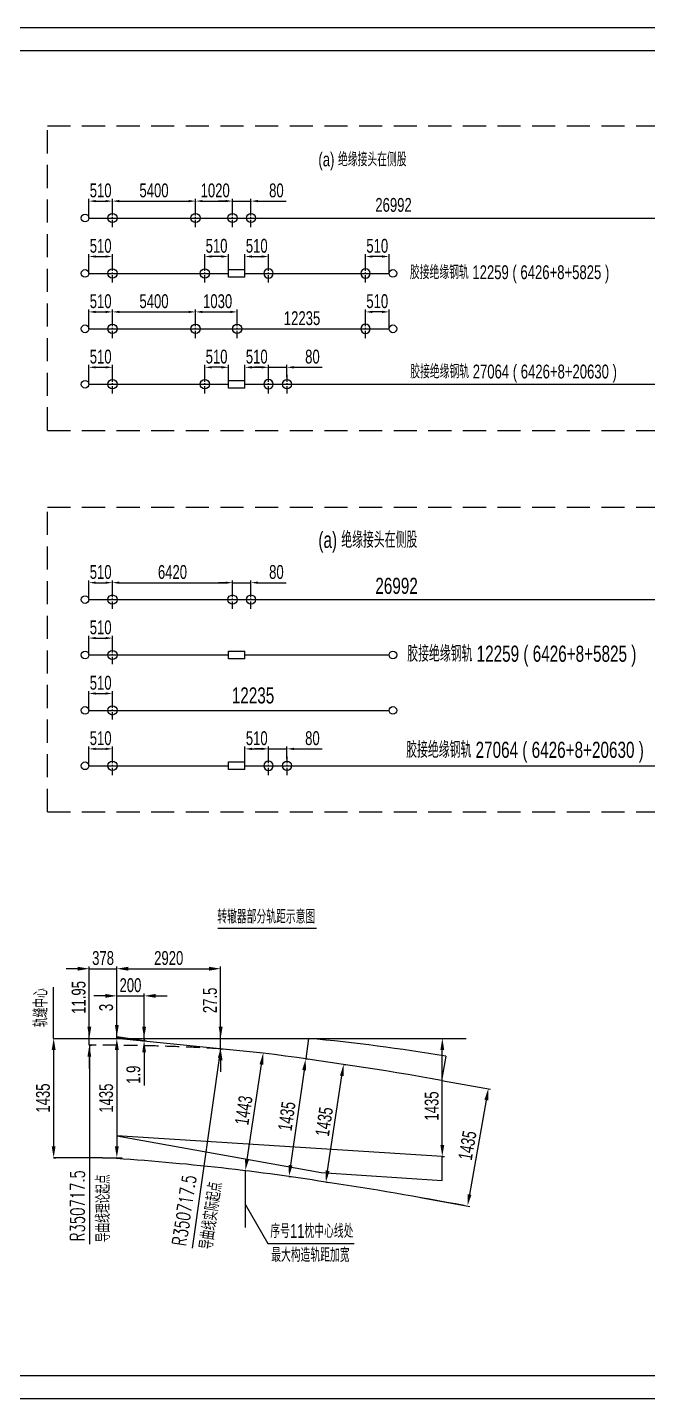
# Model space of a CAD drawing. Extents: x 445306 to 538906, y 61710 to 126616.
# Drawn here: x 506805 to 520235, y 96916 to 126616 of the extents above; entities that cross this region are included whole.
import ezdxf
from ezdxf.enums import TextEntityAlignment as Align

# ---------------------------------------------------------------- set-up
doc = ezdxf.new("R2010")
doc.units = 0
doc.header["$LTSCALE"] = 10
doc.linetypes.add('CENTER', pattern=[50.8, 31.75, -6.35, 6.35, -6.35])
doc.linetypes.add('DASHED', pattern=[0.75, 0.5, -0.25])
for name, color, linetype in [('1轮廓实线层', 1, 'Continuous'), ('2细线层', 4, 'Continuous'), ('4虚线层', 6, 'DASHED'), ('5剖面线层', 2, 'Continuous'), ('7标注层', 4, 'Continuous'), ('centerline for rail', 4, 'CENTER'), ('running edge', 1, 'Continuous')]:
    doc.layers.add(name, color=color, linetype=linetype)
doc.styles.add('HZ', font='SIMPLEX', dxfattribs={"width": 0.7, "bigfont": 'HZ'})
doc.styles.get("Standard").update_dxf_attribs({"font": 'fsdb_e.shx', "width": 0.707, "bigfont": 'hzdx.shx'})
doc.dimstyles.new('1-100', dxfattribs={"dimscale": 100, "dimtxt": 3, "dimasz": 2.5, "dimexe": 0.5, "dimexo": 0, "dimgap": 0.8, "dimtad": 1, "dimdec": 1, "dimdsep": 46, "dimtxsty": 'Standard', "dimcen": 2.5, "dimclrd": 130, "dimclre": 130, "dimclrt": 3, "dimadec": 0, "dimazin": 2, "dimtfac": 0.714286, "dimtdec": 1, "dimtmove": 0, "dimatfit": 3, "dimfxl": 1, "dimtzin": 0, "dimlwd": -1, "dimlwe": -1, "dimarcsym": 0})

# ---------------------------------------------------------------- blocks, each defined once
blk = doc.blocks.new('*D134')
at = {"layer": '2细线层', "color": 130, "ltscale": 10, "transparency": 16777216}
for p, q in [((359812, 105005), (359812, 105521)), ((359811, 104715), (359862, 104715)), ((359812, 104755), (359862, 104755)), ((359812, 104715), (359812, 104755)), ((359812, 104465), (359812, 104215))]:
    blk.add_line(p, q, dxfattribs=at)
for points in [[(359770, 105005), (359854, 105005), (359812, 104755)], [(359770, 104465), (359854, 104465), (359812, 104715)]]:
    blk.add_solid(points, dxfattribs=at)
at = {"layer": 'Defpoints', "color": 0, "ltscale": 10, "transparency": 16777216}
for p in [(359811, 104715), (359812, 104755), (359812, 104755)]:
    blk.add_point(p, dxfattribs=at)
at = {"layer": '2细线层', "color": 3, "ltscale": 10, "transparency": 16777216, "insert": (359582, 105388), "char_height": 300, "attachment_point": 5, "rotation": 90}
blk.add_mtext('3', dxfattribs=at)
blk = doc.blocks.new('*D135')
at = {"layer": '2细线层', "color": 130, "ltscale": 10, "transparency": 16777216}
for p, q in [((359216, 104969), (359216, 105992)), ((359216, 104719), (359266, 104719)), ((359216, 104569), (359216, 104719)), ((359216, 104569), (359266, 104569)), ((359216, 104319), (359216, 104069))]:
    blk.add_line(p, q, dxfattribs=at)
for points in [[(359175, 104969), (359258, 104969), (359216, 104719)], [(359175, 104319), (359258, 104319), (359216, 104569)]]:
    blk.add_solid(points, dxfattribs=at)
at = {"layer": 'Defpoints', "color": 0, "ltscale": 10, "transparency": 16777216}
for p in [(359216, 104719), (359216, 104719), (359216, 104569)]:
    blk.add_point(p, dxfattribs=at)
at = {"layer": '2细线层', "color": 3, "ltscale": 10, "transparency": 16777216, "insert": (358986, 105605), "char_height": 300, "attachment_point": 5, "rotation": 90}
blk.add_mtext('11.95', dxfattribs=at)
blk = doc.blocks.new('*D136')
at = {"layer": '2细线层', "color": 130, "ltscale": 10, "transparency": 16777216}
for p, q in [((358966, 106227), (358716, 106227)), ((359216, 104719), (359216, 106277)), ((359216, 106227), (359812, 106227)), ((359812, 104719), (359812, 106277)), ((360062, 106227), (360312, 106227))]:
    blk.add_line(p, q, dxfattribs=at)
for points in [[(358966, 106269), (358966, 106185), (359216, 106227)], [(360062, 106269), (360062, 106185), (359812, 106227)]]:
    blk.add_solid(points, dxfattribs=at)
at = {"layer": 'Defpoints', "color": 0, "ltscale": 10, "transparency": 16777216}
for p in [(359812, 106227), (359216, 104719), (359812, 104719)]:
    blk.add_point(p, dxfattribs=at)
at = {"layer": '2细线层', "color": 3, "ltscale": 10, "transparency": 16777216, "insert": (359514, 106457), "char_height": 300, "attachment_point": 5}
blk.add_mtext('378', dxfattribs=at)
blk = doc.blocks.new('*D137')
at = {"layer": '2细线层', "color": 130, "ltscale": 10, "transparency": 16777216}
for p, q in [((359562, 105639), (359312, 105639)), ((359812, 104718), (359812, 105689)), ((359812, 105639), (360402, 105639)), ((360402, 104663), (360402, 105689)), ((360652, 105639), (360902, 105639))]:
    blk.add_line(p, q, dxfattribs=at)
for points in [[(359562, 105681), (359562, 105598), (359812, 105639)], [(360652, 105681), (360652, 105598), (360402, 105639)]]:
    blk.add_solid(points, dxfattribs=at)
at = {"layer": 'Defpoints', "color": 0, "ltscale": 10, "transparency": 16777216}
for p in [(360402, 105639), (359812, 104718), (360402, 104663)]:
    blk.add_point(p, dxfattribs=at)
at = {"layer": '2细线层', "color": 3, "ltscale": 10, "transparency": 16777216, "insert": (360107, 105869), "char_height": 300, "attachment_point": 5}
blk.add_mtext('200', dxfattribs=at)
blk = doc.blocks.new('*D138')
at = {"layer": '2细线层', "color": 130, "ltscale": 10, "transparency": 16777216}
for p, q in [((359812, 104719), (359812, 106277)), ((360062, 106227), (361810, 106227)), ((362060, 104492), (362060, 106277))]:
    blk.add_line(p, q, dxfattribs=at)
for points in [[(360062, 106269), (360062, 106185), (359812, 106227)], [(361810, 106269), (361810, 106185), (362060, 106227)]]:
    blk.add_solid(points, dxfattribs=at)
at = {"layer": 'Defpoints', "color": 0, "ltscale": 10, "transparency": 16777216}
for p in [(362060, 106227), (359812, 104719), (362060, 104492)]:
    blk.add_point(p, dxfattribs=at)
at = {"layer": '2细线层', "color": 3, "ltscale": 10, "transparency": 16777216, "insert": (360936, 106457), "char_height": 300, "attachment_point": 5}
blk.add_mtext('2920', dxfattribs=at)
blk = doc.blocks.new('*D139')
at = {"layer": '2细线层', "color": 130, "ltscale": 10, "transparency": 16777216}
for p, q in [((366861, 104719), (366911, 104719)), ((366861, 102409), (366861, 104469)), ((366861, 102159), (366911, 102159))]:
    blk.add_line(p, q, dxfattribs=at)
for points in [[(366819, 104469), (366902, 104469), (366861, 104719)], [(366819, 102409), (366902, 102409), (366861, 102159)]]:
    blk.add_solid(points, dxfattribs=at)
at = {"layer": 'Defpoints', "color": 0, "ltscale": 10, "transparency": 16777216}
for p in [(366861, 104719), (366861, 104719), (366861, 102159)]:
    blk.add_point(p, dxfattribs=at)
at = {"layer": '2细线层', "color": 3, "ltscale": 10, "transparency": 16777216, "insert": (366631, 103253), "char_height": 300, "attachment_point": 5, "rotation": 90}
blk.add_mtext('1435', dxfattribs=at)
blk = doc.blocks.new('*D140')
at = {"color": 130, "transparency": 16777216}
for p, q in [((358444, 104719), (358494, 104719)), ((358444, 104469), (358444, 102382)), ((358444, 102132), (358494, 102132))]:
    blk.add_line(p, q, dxfattribs=at)
for points in [[(358402, 104469), (358486, 104469), (358444, 104719)], [(358402, 102382), (358486, 102382), (358444, 102132)]]:
    blk.add_solid(points, dxfattribs=at)
at = {"layer": 'Defpoints', "color": 0, "transparency": 16777216}
for p in [(358444, 104719), (358444, 102132), (358444, 102132)]:
    blk.add_point(p, dxfattribs=at)
at = {"color": 3, "transparency": 16777216, "insert": (358214, 103425), "char_height": 300, "attachment_point": 5, "rotation": 90}
blk.add_mtext('1435', dxfattribs=at)
blk = doc.blocks.new('*D141')
at = {"color": 130, "transparency": 16777216}
for p, q in [((359812, 104715), (359862, 104715)), ((359812, 104465), (359812, 102382)), ((359812, 102132), (359862, 102132))]:
    blk.add_line(p, q, dxfattribs=at)
for points in [[(359770, 104465), (359854, 104465), (359812, 104715)], [(359770, 102382), (359854, 102382), (359812, 102132)]]:
    blk.add_solid(points, dxfattribs=at)
at = {"layer": 'Defpoints', "color": 0, "transparency": 16777216}
for p in [(359812, 104715), (359812, 102132), (359812, 102132)]:
    blk.add_point(p, dxfattribs=at)
at = {"color": 3, "transparency": 16777216, "insert": (359582, 103423), "char_height": 300, "attachment_point": 5, "rotation": 90}
blk.add_mtext('1435', dxfattribs=at)
blk = doc.blocks.new('*D142')
at = {"color": 130, "transparency": 16777216}
for p, q in [((362060, 104969), (362060, 105863)), ((362060, 104719), (362110, 104719)), ((362060, 104492), (362060, 104719)), ((362060, 104492), (362110, 104492)), ((362060, 104242), (362060, 103992))]:
    blk.add_line(p, q, dxfattribs=at)
for points in [[(362018, 104969), (362102, 104969), (362060, 104719)], [(362018, 104242), (362102, 104242), (362060, 104492)]]:
    blk.add_solid(points, dxfattribs=at)
at = {"layer": 'Defpoints', "color": 0, "transparency": 16777216}
for p in [(362060, 104719), (362060, 104719), (362060, 104492)]:
    blk.add_point(p, dxfattribs=at)
at = {"color": 3, "transparency": 16777216, "insert": (361830, 105541), "char_height": 300, "attachment_point": 5, "rotation": 90}
blk.add_mtext('27.5', dxfattribs=at)
blk = doc.blocks.new('*D34')
at = {"color": 130, "transparency": 16777216}
for p, q in [((360402, 104969), (360402, 105219)), ((360402, 104719), (360452, 104719)), ((360402, 104719), (360402, 104663)), ((360402, 104663), (360452, 104663)), ((360402, 104413), (360402, 103700))]:
    blk.add_line(p, q, dxfattribs=at)
for points in [[(360361, 104969), (360444, 104969), (360402, 104719)], [(360361, 104413), (360444, 104413), (360402, 104663)]]:
    blk.add_solid(points, dxfattribs=at)
at = {"layer": 'Defpoints', "color": 0, "transparency": 16777216}
for p in [(360402, 104719), (360402, 104663), (360402, 104663)]:
    blk.add_point(p, dxfattribs=at)
at = {"color": 3, "transparency": 16777216, "insert": (360172, 103931), "char_height": 300, "attachment_point": 5, "rotation": 90}
blk.add_mtext('1.9', dxfattribs=at)
blk = doc.blocks.new('*D143')
at = {"color": 130, "transparency": 16777216}
for p, q in [((364723, 104155), (364773, 104148)), ((364377, 101851), (364686, 103908)), ((364339, 101604), (364389, 101597))]:
    blk.add_line(p, q, dxfattribs=at)
for points in [[(364645, 103914), (364727, 103902), (364723, 104155)], [(364335, 101858), (364418, 101845), (364339, 101604)]]:
    blk.add_solid(points, dxfattribs=at)
at = {"layer": 'Defpoints', "color": 0, "transparency": 16777216}
for p in [(364723, 104155), (364723, 104155), (364339, 101604)]:
    blk.add_point(p, dxfattribs=at)
at = {"color": 3, "transparency": 16777216, "insert": (364304, 102914), "char_height": 300, "attachment_point": 5, "rotation": 81.4406}
blk.add_mtext('1435', dxfattribs=at)
blk = doc.blocks.new('*D144')
at = {"color": 130, "transparency": 16777216}
for p, q in [((362981, 104399), (362932, 104406)), ((362631, 102097), (362943, 104152)), ((362594, 101850), (362544, 101858))]:
    blk.add_line(p, q, dxfattribs=at)
for points in [[(362902, 104158), (362985, 104146), (362981, 104399)], [(362590, 102104), (362672, 102091), (362594, 101850)]]:
    blk.add_solid(points, dxfattribs=at)
at = {"layer": 'Defpoints', "color": 0, "transparency": 16777216}
for p in [(362981, 104399), (362981, 104399), (362594, 101850)]:
    blk.add_point(p, dxfattribs=at)
at = {"color": 3, "transparency": 16777216, "insert": (362560, 103159), "char_height": 300, "attachment_point": 5, "rotation": 81.3595}
blk.add_mtext('1443', dxfattribs=at)
blk = doc.blocks.new('*D145')
at = {"color": 130, "transparency": 16777216}
for p, q in [((363902, 104275), (363952, 104268)), ((363867, 104027), (363574, 101972)), ((363539, 101725), (363589, 101718))]:
    blk.add_line(p, q, dxfattribs=at)
for points in [[(363826, 104033), (363908, 104021), (363902, 104275)], [(363533, 101978), (363616, 101966), (363539, 101725)]]:
    blk.add_solid(points, dxfattribs=at)
at = {"layer": 'Defpoints', "color": 0, "transparency": 16777216}
for p in [(363902, 104275), (363539, 101725), (363539, 101725)]:
    blk.add_point(p, dxfattribs=at)
at = {"color": 3, "transparency": 16777216, "insert": (363493, 103032), "char_height": 300, "attachment_point": 5, "rotation": 81.8934}
blk.add_mtext('1435', dxfattribs=at)
blk = doc.blocks.new('*D146')
at = {"layer": '7标注层', "color": 130, "transparency": 16777216}
for p, q in [((366841, 103809), (367905, 103620)), ((367813, 103383), (367450, 101335)), ((366391, 101268), (367456, 101080))]:
    blk.add_line(p, q, dxfattribs=at)
for points in [[(367772, 103390), (367854, 103376), (367856, 103629)], [(367409, 101342), (367491, 101328), (367407, 101089)]]:
    blk.add_solid(points, dxfattribs=at)
at = {"layer": 'Defpoints', "color": 0, "transparency": 16777216}
for p in [(366841, 103809), (366391, 101268), (367407, 101089)]:
    blk.add_point(p, dxfattribs=at)
at = {"layer": '7标注层', "color": 3, "transparency": 16777216, "insert": (367405, 102399), "char_height": 300, "attachment_point": 5, "rotation": 79.9678}
blk.add_mtext('1435', dxfattribs=at)
blk = doc.blocks.new('跳线孔')
at = {"layer": 'centerline for rail', "linetype": 'CENTER', "ltscale": 0.5}
blk.add_line((0, -200), (0, 200), dxfattribs=at)
at = {"layer": 'running edge'}
blk.add_circle((0, 0), 100, dxfattribs=at)
blk = doc.blocks.new('*D43')
at = {"color": 130, "transparency": 16777216}
for p, q in [((359717, 122688), (359717, 122904)), ((359867, 122854), (361367, 122854)), ((361517, 122688), (361517, 122904))]:
    blk.add_line(p, q, dxfattribs=at)
for points in [[(359867, 122879), (359867, 122829), (359717, 122854)], [(361367, 122879), (361367, 122829), (361517, 122854)]]:
    blk.add_solid(points, dxfattribs=at)
at = {"layer": 'Defpoints', "color": 0, "transparency": 16777216}
for p in [(359717, 122688), (361517, 122854), (361517, 122688)]:
    blk.add_point(p, dxfattribs=at)
at = {"color": 3, "transparency": 16777216, "insert": (360617, 123084), "char_height": 300, "attachment_point": 5}
blk.add_mtext('5400', dxfattribs=at)
blk = doc.blocks.new('*D44')
at = {"color": 130, "transparency": 16777216}
for p, q in [((361517, 122688), (361517, 122904)), ((361667, 122854), (362167, 122854)), ((362317, 122688), (362317, 122904))]:
    blk.add_line(p, q, dxfattribs=at)
for points in [[(361667, 122879), (361667, 122829), (361517, 122854)], [(362167, 122879), (362167, 122829), (362317, 122854)]]:
    blk.add_solid(points, dxfattribs=at)
at = {"layer": 'Defpoints', "color": 0, "transparency": 16777216}
for p in [(361517, 122688), (362317, 122854), (362317, 122688)]:
    blk.add_point(p, dxfattribs=at)
at = {"color": 3, "transparency": 16777216, "insert": (361942, 123084), "char_height": 300, "attachment_point": 5}
blk.add_mtext('1020', dxfattribs=at)
blk = doc.blocks.new('*D45')
at = {"color": 130, "transparency": 16777216}
for p, q in [((362167, 122854), (362017, 122854)), ((362317, 122688), (362317, 122904)), ((362317, 122854), (362717, 122854)), ((362717, 122688), (362717, 122904)), ((362867, 122854), (363476, 122854))]:
    blk.add_line(p, q, dxfattribs=at)
for points in [[(362167, 122879), (362167, 122829), (362317, 122854)], [(362867, 122879), (362867, 122829), (362717, 122854)]]:
    blk.add_solid(points, dxfattribs=at)
at = {"layer": 'Defpoints', "color": 0, "transparency": 16777216}
for p in [(362317, 122688), (362717, 122854), (362717, 122688)]:
    blk.add_point(p, dxfattribs=at)
at = {"color": 3, "transparency": 16777216, "insert": (363268, 123084), "char_height": 300, "attachment_point": 5}
blk.add_mtext('80', dxfattribs=at)
blk = doc.blocks.new('*D46')
at = {"color": 130, "transparency": 16777216}
for p, q in [((359207, 121288), (359207, 121704)), ((359357, 121654), (359567, 121654)), ((359717, 121486), (359717, 121704))]:
    blk.add_line(p, q, dxfattribs=at)
for points in [[(359357, 121679), (359357, 121629), (359207, 121654)], [(359567, 121679), (359567, 121629), (359717, 121654)]]:
    blk.add_solid(points, dxfattribs=at)
at = {"layer": 'Defpoints', "color": 0, "transparency": 16777216}
for p in [(359717, 121654), (359717, 121486), (359207, 121288)]:
    blk.add_point(p, dxfattribs=at)
at = {"color": 3, "transparency": 16777216, "insert": (359462, 121884), "char_height": 300, "attachment_point": 5}
blk.add_mtext('510', dxfattribs=at)
blk = doc.blocks.new('*D158')
at = {"color": 130, "transparency": 16777216}
for p, q in [((361717, 121438), (361717, 121704)), ((362077, 121654), (361867, 121654)), ((362227, 121288), (362227, 121704))]:
    blk.add_line(p, q, dxfattribs=at)
for points in [[(361867, 121679), (361867, 121629), (361717, 121654)], [(362077, 121679), (362077, 121629), (362227, 121654)]]:
    blk.add_solid(points, dxfattribs=at)
at = {"layer": 'Defpoints', "color": 0, "transparency": 16777216}
for p in [(361717, 121654), (361717, 121438), (362227, 121288)]:
    blk.add_point(p, dxfattribs=at)
at = {"color": 3, "transparency": 16777216, "insert": (361972, 121884), "char_height": 300, "attachment_point": 5}
blk.add_mtext('510', dxfattribs=at)
blk = doc.blocks.new('*D159')
at = {"color": 130, "transparency": 16777216}
for p, q in [((362587, 121288), (362587, 121704)), ((362737, 121654), (362947, 121654)), ((363097, 121438), (363097, 121704))]:
    blk.add_line(p, q, dxfattribs=at)
for points in [[(362737, 121679), (362737, 121629), (362587, 121654)], [(362947, 121679), (362947, 121629), (363097, 121654)]]:
    blk.add_solid(points, dxfattribs=at)
at = {"layer": 'Defpoints', "color": 0, "transparency": 16777216}
for p in [(363097, 121654), (362587, 121288), (363097, 121438)]:
    blk.add_point(p, dxfattribs=at)
at = {"color": 3, "transparency": 16777216, "insert": (362842, 121884), "char_height": 300, "attachment_point": 5}
blk.add_mtext('510', dxfattribs=at)
blk = doc.blocks.new('*D47')
at = {"color": 130, "transparency": 16777216}
for p, q in [((365197, 121438), (365197, 121704)), ((365557, 121654), (365347, 121654)), ((365707, 121288), (365707, 121704))]:
    blk.add_line(p, q, dxfattribs=at)
for points in [[(365347, 121679), (365347, 121629), (365197, 121654)], [(365557, 121679), (365557, 121629), (365707, 121654)]]:
    blk.add_solid(points, dxfattribs=at)
at = {"layer": 'Defpoints', "color": 0, "transparency": 16777216}
for p in [(365197, 121654), (365197, 121438), (365707, 121288)]:
    blk.add_point(p, dxfattribs=at)
at = {"color": 3, "transparency": 16777216, "insert": (365452, 121884), "char_height": 300, "attachment_point": 5}
blk.add_mtext('510', dxfattribs=at)
blk = doc.blocks.new('*D48')
at = {"color": 130, "transparency": 16777216}
for p, q in [((359717, 120238), (359717, 120504)), ((359867, 120454), (361367, 120454)), ((361517, 120238), (361517, 120504))]:
    blk.add_line(p, q, dxfattribs=at)
for points in [[(359867, 120479), (359867, 120429), (359717, 120454)], [(361367, 120479), (361367, 120429), (361517, 120454)]]:
    blk.add_solid(points, dxfattribs=at)
at = {"layer": 'Defpoints', "color": 0, "transparency": 16777216}
for p in [(361517, 120454), (359717, 120238), (361517, 120238)]:
    blk.add_point(p, dxfattribs=at)
at = {"color": 3, "transparency": 16777216, "insert": (360617, 120684), "char_height": 300, "attachment_point": 5}
blk.add_mtext('5400', dxfattribs=at)
blk = doc.blocks.new('*D49')
at = {"color": 130, "transparency": 16777216}
for p, q in [((361517, 120238), (361517, 120504)), ((361667, 120454), (362267, 120454)), ((362417, 120238), (362417, 120504))]:
    blk.add_line(p, q, dxfattribs=at)
for points in [[(361667, 120479), (361667, 120429), (361517, 120454)], [(362267, 120479), (362267, 120429), (362417, 120454)]]:
    blk.add_solid(points, dxfattribs=at)
at = {"layer": 'Defpoints', "color": 0, "transparency": 16777216}
for p in [(362417, 120454), (361517, 120238), (362417, 120238)]:
    blk.add_point(p, dxfattribs=at)
at = {"color": 3, "transparency": 16777216, "insert": (361995, 120684), "char_height": 300, "attachment_point": 5}
blk.add_mtext('1030', dxfattribs=at)
blk = doc.blocks.new('*D50')
at = {"color": 130, "transparency": 16777216}
for p, q in [((365197, 120238), (365197, 120504)), ((365557, 120454), (365347, 120454)), ((365707, 120088), (365707, 120504))]:
    blk.add_line(p, q, dxfattribs=at)
for points in [[(365347, 120479), (365347, 120429), (365197, 120454)], [(365557, 120479), (365557, 120429), (365707, 120454)]]:
    blk.add_solid(points, dxfattribs=at)
at = {"layer": 'Defpoints', "color": 0, "transparency": 16777216}
for p in [(365197, 120454), (365197, 120238), (365707, 120088)]:
    blk.add_point(p, dxfattribs=at)
at = {"color": 3, "transparency": 16777216, "insert": (365452, 120684), "char_height": 300, "attachment_point": 5}
blk.add_mtext('510', dxfattribs=at)
blk = doc.blocks.new('*D51')
at = {"color": 130, "transparency": 16777216}
for p, q in [((359207, 118888), (359207, 119304)), ((359357, 119254), (359567, 119254)), ((359717, 119038), (359717, 119304))]:
    blk.add_line(p, q, dxfattribs=at)
for points in [[(359357, 119279), (359357, 119229), (359207, 119254)], [(359567, 119279), (359567, 119229), (359717, 119254)]]:
    blk.add_solid(points, dxfattribs=at)
at = {"layer": 'Defpoints', "color": 0, "transparency": 16777216}
for p in [(359717, 119254), (359207, 118888), (359717, 119038)]:
    blk.add_point(p, dxfattribs=at)
at = {"color": 3, "transparency": 16777216, "insert": (359462, 119484), "char_height": 300, "attachment_point": 5}
blk.add_mtext('510', dxfattribs=at)
blk = doc.blocks.new('*D160')
at = {"color": 130, "transparency": 16777216}
for p, q in [((361717, 119038), (361717, 119304)), ((362077, 119254), (361867, 119254)), ((362227, 118888), (362227, 119304))]:
    blk.add_line(p, q, dxfattribs=at)
for points in [[(361867, 119279), (361867, 119229), (361717, 119254)], [(362077, 119279), (362077, 119229), (362227, 119254)]]:
    blk.add_solid(points, dxfattribs=at)
at = {"layer": 'Defpoints', "color": 0, "transparency": 16777216}
for p in [(361717, 119254), (361717, 119038), (362227, 118888)]:
    blk.add_point(p, dxfattribs=at)
at = {"color": 3, "transparency": 16777216, "insert": (361972, 119484), "char_height": 300, "attachment_point": 5}
blk.add_mtext('510', dxfattribs=at)
blk = doc.blocks.new('*D161')
at = {"color": 130, "transparency": 16777216}
for p, q in [((362587, 118888), (362587, 119304)), ((362737, 119254), (362947, 119254)), ((363097, 119038), (363097, 119304))]:
    blk.add_line(p, q, dxfattribs=at)
for points in [[(362737, 119279), (362737, 119229), (362587, 119254)], [(362947, 119279), (362947, 119229), (363097, 119254)]]:
    blk.add_solid(points, dxfattribs=at)
at = {"layer": 'Defpoints', "color": 0, "transparency": 16777216}
for p in [(363097, 119254), (362587, 118888), (363097, 119038)]:
    blk.add_point(p, dxfattribs=at)
at = {"color": 3, "transparency": 16777216, "insert": (362842, 119484), "char_height": 300, "attachment_point": 5}
blk.add_mtext('510', dxfattribs=at)
blk = doc.blocks.new('*D52')
at = {"color": 130, "transparency": 16777216}
for p, q in [((362947, 119254), (362797, 119254)), ((363097, 119038), (363097, 119304)), ((363097, 119254), (363497, 119254)), ((363497, 119038), (363497, 119304)), ((363647, 119254), (364256, 119254))]:
    blk.add_line(p, q, dxfattribs=at)
for points in [[(362947, 119279), (362947, 119229), (363097, 119254)], [(363647, 119279), (363647, 119229), (363497, 119254)]]:
    blk.add_solid(points, dxfattribs=at)
at = {"layer": 'Defpoints', "color": 0, "transparency": 16777216}
for p in [(363497, 119254), (363097, 119038), (363497, 119038)]:
    blk.add_point(p, dxfattribs=at)
at = {"color": 3, "transparency": 16777216, "insert": (364048, 119484), "char_height": 300, "attachment_point": 5}
blk.add_mtext('80', dxfattribs=at)
blk = doc.blocks.new('*D62')
at = {"color": 130, "transparency": 16777216}
for p, q in [((359207, 122488), (359207, 122904)), ((359357, 122854), (359567, 122854)), ((359717, 122688), (359717, 122904))]:
    blk.add_line(p, q, dxfattribs=at)
for points in [[(359357, 122879), (359357, 122829), (359207, 122854)], [(359567, 122879), (359567, 122829), (359717, 122854)]]:
    blk.add_solid(points, dxfattribs=at)
at = {"layer": 'Defpoints', "color": 0, "transparency": 16777216}
for p in [(359717, 122854), (359717, 122688), (359207, 122488)]:
    blk.add_point(p, dxfattribs=at)
at = {"color": 3, "transparency": 16777216, "insert": (359462, 123084), "char_height": 300, "attachment_point": 5}
blk.add_mtext('510', dxfattribs=at)
blk = doc.blocks.new('*D63')
at = {"color": 130, "transparency": 16777216}
for p, q in [((359207, 120088), (359207, 120504)), ((359357, 120454), (359567, 120454)), ((359717, 120238), (359717, 120504))]:
    blk.add_line(p, q, dxfattribs=at)
for points in [[(359357, 120479), (359357, 120429), (359207, 120454)], [(359567, 120479), (359567, 120429), (359717, 120454)]]:
    blk.add_solid(points, dxfattribs=at)
at = {"layer": 'Defpoints', "color": 0, "transparency": 16777216}
for p in [(359717, 120454), (359207, 120088), (359717, 120238)]:
    blk.add_point(p, dxfattribs=at)
at = {"color": 3, "transparency": 16777216, "insert": (359462, 120684), "char_height": 300, "attachment_point": 5}
blk.add_mtext('510', dxfattribs=at)
blk = doc.blocks.new('*D108')
at = {"color": 130, "transparency": 16777216}
for p, q in [((359717, 114373), (359717, 114639)), ((359867, 114589), (362167, 114589)), ((362317, 114373), (362317, 114639))]:
    blk.add_line(p, q, dxfattribs=at)
for points in [[(359867, 114614), (359867, 114564), (359717, 114589)], [(362167, 114614), (362167, 114564), (362317, 114589)]]:
    blk.add_solid(points, dxfattribs=at)
at = {"layer": 'Defpoints', "color": 0, "transparency": 16777216}
for p in [(359717, 114373), (362317, 114589), (362317, 114373)]:
    blk.add_point(p, dxfattribs=at)
at = {"color": 3, "transparency": 16777216, "insert": (361017, 114819), "char_height": 300, "attachment_point": 5}
blk.add_mtext('6420', dxfattribs=at)
blk = doc.blocks.new('*D109')
at = {"color": 130, "transparency": 16777216}
for p, q in [((362167, 114589), (362017, 114589)), ((362317, 114373), (362317, 114639)), ((362317, 114589), (362717, 114589)), ((362717, 114373), (362717, 114639)), ((362867, 114589), (363476, 114589))]:
    blk.add_line(p, q, dxfattribs=at)
for points in [[(362167, 114614), (362167, 114564), (362317, 114589)], [(362867, 114614), (362867, 114564), (362717, 114589)]]:
    blk.add_solid(points, dxfattribs=at)
at = {"layer": 'Defpoints', "color": 0, "transparency": 16777216}
for p in [(362317, 114373), (362717, 114589), (362717, 114373)]:
    blk.add_point(p, dxfattribs=at)
at = {"color": 3, "transparency": 16777216, "insert": (363268, 114819), "char_height": 300, "attachment_point": 5}
blk.add_mtext('80', dxfattribs=at)
blk = doc.blocks.new('*D110')
at = {"color": 130, "transparency": 16777216}
for p, q in [((359207, 113023), (359207, 113439)), ((359357, 113389), (359567, 113389)), ((359717, 113173), (359717, 113439))]:
    blk.add_line(p, q, dxfattribs=at)
for points in [[(359357, 113414), (359357, 113364), (359207, 113389)], [(359567, 113414), (359567, 113364), (359717, 113389)]]:
    blk.add_solid(points, dxfattribs=at)
at = {"layer": 'Defpoints', "color": 0, "transparency": 16777216}
for p in [(359717, 113389), (359717, 113173), (359207, 113023)]:
    blk.add_point(p, dxfattribs=at)
at = {"color": 3, "transparency": 16777216, "insert": (359462, 113619), "char_height": 300, "attachment_point": 5}
blk.add_mtext('510', dxfattribs=at)
blk = doc.blocks.new('*D111')
at = {"color": 130, "transparency": 16777216}
for p, q in [((359207, 110623), (359207, 111039)), ((359357, 110989), (359567, 110989)), ((359717, 110773), (359717, 111039))]:
    blk.add_line(p, q, dxfattribs=at)
for points in [[(359357, 111014), (359357, 110964), (359207, 110989)], [(359567, 111014), (359567, 110964), (359717, 110989)]]:
    blk.add_solid(points, dxfattribs=at)
at = {"layer": 'Defpoints', "color": 0, "transparency": 16777216}
for p in [(359717, 110989), (359207, 110623), (359717, 110773)]:
    blk.add_point(p, dxfattribs=at)
at = {"color": 3, "transparency": 16777216, "insert": (359462, 111219), "char_height": 300, "attachment_point": 5}
blk.add_mtext('510', dxfattribs=at)
blk = doc.blocks.new('*D178')
at = {"color": 130, "transparency": 16777216}
for p, q in [((362587, 110623), (362587, 111039)), ((362737, 110989), (362947, 110989)), ((363097, 110773), (363097, 111039))]:
    blk.add_line(p, q, dxfattribs=at)
for points in [[(362737, 111014), (362737, 110964), (362587, 110989)], [(362947, 111014), (362947, 110964), (363097, 110989)]]:
    blk.add_solid(points, dxfattribs=at)
at = {"layer": 'Defpoints', "color": 0, "transparency": 16777216}
for p in [(363097, 110989), (362587, 110623), (363097, 110773)]:
    blk.add_point(p, dxfattribs=at)
at = {"color": 3, "transparency": 16777216, "insert": (362842, 111219), "char_height": 300, "attachment_point": 5}
blk.add_mtext('510', dxfattribs=at)
blk = doc.blocks.new('*D112')
at = {"color": 130, "transparency": 16777216}
for p, q in [((362947, 110989), (362797, 110989)), ((363097, 110773), (363097, 111039)), ((363097, 110989), (363497, 110989)), ((363497, 110773), (363497, 111039)), ((363647, 110989), (364256, 110989))]:
    blk.add_line(p, q, dxfattribs=at)
for points in [[(362947, 111014), (362947, 110964), (363097, 110989)], [(363647, 111014), (363647, 110964), (363497, 110989)]]:
    blk.add_solid(points, dxfattribs=at)
at = {"layer": 'Defpoints', "color": 0, "transparency": 16777216}
for p in [(363497, 110989), (363097, 110773), (363497, 110773)]:
    blk.add_point(p, dxfattribs=at)
at = {"color": 3, "transparency": 16777216, "insert": (364048, 111219), "char_height": 300, "attachment_point": 5}
blk.add_mtext('80', dxfattribs=at)
blk = doc.blocks.new('*D113')
at = {"color": 130, "transparency": 16777216}
for p, q in [((359207, 114223), (359207, 114639)), ((359357, 114589), (359567, 114589)), ((359717, 114373), (359717, 114639))]:
    blk.add_line(p, q, dxfattribs=at)
for points in [[(359357, 114614), (359357, 114564), (359207, 114589)], [(359567, 114614), (359567, 114564), (359717, 114589)]]:
    blk.add_solid(points, dxfattribs=at)
at = {"layer": 'Defpoints', "color": 0, "transparency": 16777216}
for p in [(359717, 114589), (359717, 114373), (359207, 114223)]:
    blk.add_point(p, dxfattribs=at)
at = {"color": 3, "transparency": 16777216, "insert": (359462, 114819), "char_height": 300, "attachment_point": 5}
blk.add_mtext('510', dxfattribs=at)
blk = doc.blocks.new('*D114')
at = {"color": 130, "transparency": 16777216}
for p, q in [((359207, 111823), (359207, 112239)), ((359357, 112189), (359567, 112189)), ((359717, 111973), (359717, 112239))]:
    blk.add_line(p, q, dxfattribs=at)
for points in [[(359357, 112214), (359357, 112164), (359207, 112189)], [(359567, 112214), (359567, 112164), (359717, 112189)]]:
    blk.add_solid(points, dxfattribs=at)
at = {"layer": 'Defpoints', "color": 0, "transparency": 16777216}
for p in [(359717, 112189), (359717, 111973), (359207, 111823)]:
    blk.add_point(p, dxfattribs=at)
at = {"color": 3, "transparency": 16777216, "insert": (359462, 112419), "char_height": 300, "attachment_point": 5}
blk.add_mtext('510', dxfattribs=at)

msp = doc.modelspace()

# ---------------------------------------------------------------- hatches: boundary and pattern name
at = {"layer": '5剖面线层'}
h = msp.add_hatch(dxfattribs=at)
h.set_pattern_fill('ANSI31', color=256, scale=8)
h.set_pattern_definition([(45, (423773.97, 103130.012), (-17.960512, 17.960512), [])])
h.paths.add_polyline_path([(508741.35, 104754.77), (508741.09, 104734.05), (508841.71, 104739.08)])
h.paths.add_polyline_path([(508841.71, 104739.08), (508741.09, 104734.05), (508741.06, 104731.55), (508741.92, 104718.56), (508973, 104718.56)])
h.paths.add_polyline_path([(508973, 104718.56), (508741.92, 104718.56), (508741.93, 104718.43), (509331.65, 104662.5)])

# ---------------------------------------------------------------- linework, layer by layer
for p, q in [((445306.33, 126616.04), (538906.33, 126616.04)), ((508136.62, 122487.54), (521136.62, 122487.54)), ((508136.62, 121287.54), (511156.62, 121287.54)), ((511156.62, 121205.04), (511156.62, 121370.04)), ((511156.62, 121370.04), (511516.62, 121370.04)), ((511516.62, 121205.04), (511156.62, 121205.04)), ((511516.62, 121205.04), (511516.62, 121370.04)), ((511516.62, 121287.54), (514636.62, 121287.54)), ((508136.62, 120087.54), (514636.62, 120087.54)), ((508136.62, 118887.54), (511156.62, 118887.54)), ((508136.62, 118887.54), (511156.62, 118887.54)), ((511156.62, 118805.04), (511156.62, 118970.04)), ((511156.62, 118970.04), (511516.62, 118970.04)), ((511516.62, 118805.04), (511156.62, 118805.04)), ((511516.62, 118805.04), (511516.62, 118970.04)), ((511516.62, 118887.54), (521136.62, 118887.54)), ((508136.62, 114222.57), (521136.62, 114222.57)), ((508136.62, 113022.57), (511156.62, 113022.57)), ((511156.62, 112940.07), (511156.62, 113105.07)), ((511156.62, 113105.07), (511516.62, 113105.07)), ((511516.62, 112940.07), (511156.62, 112940.07)), ((511516.62, 112940.07), (511516.62, 113105.07)), ((511516.62, 113022.57), (514636.62, 113022.57)), ((508136.62, 111822.57), (514636.62, 111822.57)), ((508136.62, 110622.57), (511156.62, 110622.57)), ((508136.62, 110622.57), (511156.62, 110622.57)), ((511156.62, 110540.07), (511156.62, 110705.07)), ((511156.62, 110705.07), (511516.62, 110705.07)), ((511516.62, 110540.07), (511156.62, 110540.07)), ((511516.62, 110540.07), (511516.62, 110705.07)), ((511516.62, 110622.57), (521136.62, 110622.57)), ((510929.27, 107106.28), (513067.17, 107106.28)), ((508431.3, 102132.35), (508860.32, 102132.35)), ((511523.03, 101850.22), (511523.03, 100623.83)), ((511523.03, 101123.83), (512014.89, 100271.91)), ((512014.89, 100271.91), (513884.59, 100271.91)), ((445306.33, 96916.04), (538906.33, 96916.04))]:
    msp.add_line(p, q)
for centre in [(508053.28, 122487.54), (508053.28, 121287.54), (514719.95, 121287.54), (508053.28, 120087.54), (514719.95, 120087.54), (508053.28, 118887.54), (508053.28, 114222.57), (508053.28, 113022.57), (514719.95, 113022.57), (508053.28, 111822.57), (514719.95, 111822.57), (508053.28, 110622.57)]:
    msp.add_circle(centre, 83.33)
at = {"layer": '1轮廓实线层'}
for p, q in [((447806.33, 126116.04), (538406.33, 126116.04)), ((507373.48, 104718.56), (516307.77, 104718.56)), ((511910.33, 104398.93), (508740.89, 104718.53)), ((515865.71, 104329.7), (515770.18, 103808.83)), ((515790.06, 102158.88), (508740.76, 102606.97)), ((508740.76, 102606.97), (513162.88, 101813.79)), ((508431.3, 102132.35), (507373.48, 102132.35)), ((515790.06, 101640.59), (515790.06, 102158.88)), ((513162.88, 101813.79), (515790.06, 101640.59)), ((447806.33, 97416.04), (538406.33, 97416.04))]:
    msp.add_line(p, q, dxfattribs=at)
for centre, radius, start, end in [((509058.68, 63858.63), 41039.53, 80.452495, 84.637637), ((501228.2, 21606.96), 83478.25, 79.9678428, 82.6480992), ((505469.87, 52590.81), 49629.94, 80.959149, 86.57912), ((501228.2, 21606.96), 80898.25, 79.2903664, 81.4406059)]:
    msp.add_arc(centre, radius, start, end, dxfattribs=at)
at = {"layer": '2细线层', "ltscale": 50}
msp.add_line((507373.48, 104718.56), (507373.48, 105826.26), dxfattribs=at)
at = {"layer": '2细线层'}
for p, q in [((508146.13, 104569.14), (508146.13, 100261.7)), ((508741.35, 104754.77), (508740.89, 104718.56)), ((509331.65, 104662.5), (508741.35, 104754.77)), ((510989.36, 104491.79), (510375.38, 100175.88))]:
    msp.add_line(p, q, dxfattribs=at)
at = {"layer": '2细线层', "ltscale": 10}
msp.add_line((512894, 104718.56), (512831.72, 104274.82), dxfattribs=at)
at = {"layer": '2细线层', "linetype": 'ByBlock'}
msp.add_point((508741.35, 104754.77), dxfattribs=at)
for points in [[(508112.79, 104369.14), (508179.46, 104369.14), (508146.13, 104569.14)], [(510928.19, 104298.48), (510994.2, 104289.09), (510989.36, 104491.79)]]:
    msp.add_solid(points, dxfattribs=at)
at = {"layer": '4虚线层', "ltscale": 100}
for p, q in [((507236.62, 124487.54), (521936.62, 124487.54)), ((507236.62, 117887.54), (507236.62, 124487.54)), ((507236.62, 117887.54), (521936.62, 117887.54)), ((507236.62, 116222.57), (521936.62, 116222.57)), ((507236.62, 109622.57), (507236.62, 116222.57)), ((507236.62, 109622.57), (521936.62, 109622.57))]:
    msp.add_line(p, q, dxfattribs=at)
at = {"layer": '4虚线层', "ltscale": 60}
msp.add_arc((508369.18, 60468.04), 44101.66, 86.593918, 90.290375, dxfattribs=at)

# ---------------------------------------------------------------- block references
for p in [(508646.62, 122487.54), (510446.62, 122487.54), (511246.62, 122487.54), (511646.62, 122487.54), (508646.62, 121287.54), (510646.62, 121287.54), (508646.62, 120087.54), (508646.62, 120087.54), (510446.62, 120087.54), (511346.62, 120087.54), (508646.62, 118887.54), (508646.62, 118887.54), (510646.62, 118887.54), (512426.62, 118887.54), (508646.62, 114222.57), (511246.62, 114222.57), (511646.62, 114222.57), (508646.62, 113022.57), (508646.62, 111822.57), (508646.62, 111822.57), (508646.62, 110622.57), (508646.62, 110622.57), (512426.62, 110622.57)]:
    msp.add_blockref('跳线孔', p)
at = {"xscale": -1, "rotation": 359.9999999999798}
for p in [(512026.62, 121287.54), (512026.62, 118887.54), (512026.62, 110622.57)]:
    msp.add_blockref('跳线孔', p, dxfattribs=at)
at = {"xscale": -1}
for p in [(514126.62, 121287.54), (514126.62, 120087.54)]:
    msp.add_blockref('跳线孔', p, dxfattribs=at)

# ---------------------------------------------------------------- texts
at = {"width": 0.707}
for s, height, p in [('(a) 绝缘接头在侧股', 300, (513106.3, 123607.43)), ('26992', 300, (514339.34, 122621.66)), ('胶接绝缘钢轨 12259 ( 6426+8+5825 )', 300, (515089.53, 121163.62)), ('12235', 300, (512357.98, 120168.23)), ('胶接绝缘钢轨 27064 ( 6426+8+20630 ) ', 300, (515097.01, 119012.57)), ('(a) 绝缘接头在侧股', 350, (513106.3, 115342.45)), ('26992', 350, (514339.34, 114345.61)), ('胶接绝缘钢轨 12259 ( 6426+8+5825 )', 350, (515031.12, 112875.7)), ('12235', 350, (511230.58, 111971.86)), ('胶接绝缘钢轨 27064 ( 6426+8+20630 ) ', 350, (515008.24, 110793.92)), ('转辙器部分轨距示意图', 300, (510917.09, 107204.95)), ('序号11枕中心线处', 300, (512065.51, 100394.43)), ('最大构造轨距加宽', 300, (512084.71, 99876.17))]:
    msp.add_text(s, height=height, dxfattribs=at).set_placement(p)
at = {"layer": '2细线层', "style": 'HZ', "width": 0.7}
msp.add_text('轨缝中心', height=300, rotation=90, dxfattribs=at).set_placement((507242.28, 105384.44), align=Align.CENTER)
for s, rotation, p in [('R350717.5', 90, (508038.43, 100324.75)), ('导曲线理论起点', 90, (508594.21, 100302.54)), ('R350717.5', 81.445803, (510235.59, 100210.8)), ('导曲线实际起点', 81.576828, (510815.12, 100130.2))]:
    msp.add_text(s, height=300, rotation=rotation, dxfattribs=at).set_placement(p)

# ---------------------------------------------------------------- dimensions: what is measured, and where the dimension line sits
for base, p1, p2, picture, middle in [((508646.62, 122853.93), (508136.62, 122487.54), (508646.62, 122687.54), '*D62', (508391.62, 122853.93)), ((508646.62, 121653.93), (508136.62, 121287.54), (508646.62, 121486.37), '*D46', (508391.62, 121653.93)), ((510646.62, 121653.93), (511156.62, 121287.54), (510646.62, 121437.54), '*D158', (510901.62, 121653.93)), ((512026.62, 121653.93), (511516.62, 121287.54), (512026.62, 121437.54), '*D159', (511771.62, 121653.93)), ((514126.62, 121653.93), (514636.62, 121287.54), (514126.62, 121437.54), '*D47', (514381.62, 121653.93)), ((508646.62, 120453.93), (508136.62, 120087.54), (508646.62, 120237.54), '*D63', (508391.62, 120453.93)), ((514126.62, 120453.93), (514636.62, 120087.54), (514126.62, 120237.54), '*D50', (514381.62, 120453.93)), ((508646.62, 119253.93), (508136.62, 118887.54), (508646.62, 119037.54), '*D51', (508391.62, 119253.93)), ((510646.62, 119253.93), (511156.62, 118887.54), (510646.62, 119037.54), '*D160', (510901.62, 119253.93)), ((512026.62, 119253.93), (511516.62, 118887.54), (512026.62, 119037.54), '*D161', (511771.62, 119253.93)), ((508646.62, 114588.95), (508136.62, 114222.57), (508646.62, 114372.57), '*D113', (508391.62, 114588.95)), ((508646.62, 113388.95), (508136.62, 113022.57), (508646.62, 113172.57), '*D110', (508391.62, 113388.95)), ((508646.62, 112188.95), (508136.62, 111822.57), (508646.62, 111972.57), '*D114', (508391.62, 112188.95)), ((508646.62, 110988.95), (508136.62, 110622.57), (508646.62, 110772.57), '*D111', (508391.62, 110988.95)), ((512026.62, 110988.95), (511516.62, 110622.57), (512026.62, 110772.57), '*D178', (511771.62, 110988.95))]:
    dim = msp.add_linear_dim(base=base, p1=p1, p2=p2, dimstyle='1-100', override={"dimasz": 1.5})
    dim.commit()
    dim.dimension.update_dxf_attribs({"geometry": picture, "text_midpoint": middle, "dimtype": 128, "insert": (148929.34, 0)})
for base, p1, p2, text, picture, middle in [((510446.62, 122853.93), (508646.62, 122687.54), (510446.62, 122687.54), '5400', '*D43', (509546.62, 123083.93)), ((510446.62, 120453.93), (508646.62, 120237.54), (510446.62, 120237.54), '5400', '*D48', (509546.62, 120683.93)), ((511246.62, 114588.95), (508646.62, 114372.57), (511246.62, 114372.57), '6420', '*D108', (509946.62, 114818.95))]:
    dim = msp.add_linear_dim(base=base, p1=p1, p2=p2, text=text, dimstyle='1-100', override={"dimasz": 1.5})
    dim.commit()
    dim.dimension.update_dxf_attribs({"geometry": picture, "text_midpoint": middle, "insert": (148929.34, 0)})
for base, p1, p2, text, picture, middle in [((511246.62, 122853.93), (510446.62, 122687.54), (511246.62, 122687.54), '1020', '*D44', (510871.62, 122853.93)), ((511646.62, 122853.93), (511246.62, 122687.54), (511646.62, 122687.54), '80', '*D45', (512196.86, 122853.93)), ((511346.62, 120453.93), (510446.62, 120237.54), (511346.62, 120237.54), '1030', '*D49', (510924.74, 120453.93)), ((512426.62, 119253.93), (512026.62, 119037.54), (512426.62, 119037.54), '80', '*D52', (512976.86, 119253.93)), ((511646.62, 114588.95), (511246.62, 114372.57), (511646.62, 114372.57), '80', '*D109', (512196.86, 114588.95)), ((512426.62, 110988.95), (512026.62, 110772.57), (512426.62, 110772.57), '80', '*D112', (512976.86, 110988.95))]:
    dim = msp.add_linear_dim(base=base, p1=p1, p2=p2, text=text, dimstyle='1-100', override={"dimasz": 1.5})
    dim.commit()
    dim.dimension.update_dxf_attribs({"geometry": picture, "text_midpoint": middle, "dimtype": 128, "insert": (148929.34, 0)})
for base, p1, p2, text, picture, middle in [((510989.36, 104718.56), (510989.36, 104491.79), (510989.36, 104718.56), '27.5', '*D142', (510759.36, 105540.96)), ((509331.65, 104662.5), (509331.65, 104718.56), (509331.65, 104662.5), '1.9', '*D34', (509101.65, 103931)), ((507373.48, 102132.35), (507373.48, 104718.56), (507373.48, 102132.35), '1435', '*D140', (507143.48, 103425.46)), ((508741.35, 102132.35), (508741.35, 104714.62), (508741.35, 102132.35), '1435', '*D141', (508511.35, 103423.49))]:
    dim = msp.add_linear_dim(base=base, p1=p1, p2=p2, angle=90, text=text, dimstyle='1-100')
    dim.commit()
    dim.dimension.update_dxf_attribs({"geometry": picture, "text_midpoint": middle, "insert": (148929.34, 0)})
for p1, p2, text, picture, middle in [((511523.03, 101850.22), (511910.33, 104398.93), '1443', '*D144', (511489.29, 103159.13)), ((512831.72, 104274.82), (512468.49, 101724.81), '1435', '*D145', (512422.4, 103032.25)), ((513268.65, 101604.17), (513652.65, 104155.43), '1435', '*D143', (513233.21, 102914.03))]:
    dim = msp.add_aligned_dim(p1=p1, p2=p2, distance=0, text=text, dimstyle='1-100')
    dim.commit()
    dim.dimension.update_dxf_attribs({"geometry": picture, "text_midpoint": middle, "insert": (148929.34, 0)})
at = {"layer": '2细线层', "ltscale": 10}
for base, p1, p2, text, picture, middle in [((508740.89, 106226.9), (508145.67, 104718.56), (508740.89, 104718.56), '378', '*D136', (508443.28, 106226.9)), ((509331.65, 105639.35), (508741.35, 104718.48), (509331.65, 104662.5), '200', '*D137', (509036.5, 105639.35))]:
    dim = msp.add_linear_dim(base=base, p1=p1, p2=p2, text=text, dimstyle='1-100', dxfattribs=at)
    dim.commit()
    dim.dimension.update_dxf_attribs({"geometry": picture, "text_midpoint": middle, "dimtype": 128, "insert": (148929.34, 0)})
dim = msp.add_linear_dim(base=(510989.36, 106226.9), p1=(508740.89, 104718.53), p2=(510989.36, 104491.79), text='2920', dimstyle='1-100', dxfattribs=at)
dim.commit()
dim.dimension.update_dxf_attribs({"geometry": '*D138', "text_midpoint": (509865.13, 106456.9), "insert": (148929.34, 0)})
for base, p1, p2, text, picture, middle in [((508145.67, 104718.56), (508145.67, 104569.13), (508145.67, 104718.56), '11.95', '*D135', (507915.67, 105605.35)), ((508741.35, 104754.77), (508740.81, 104714.62), (508741.35, 104754.77), '3', '*D134', (508511.35, 105387.79))]:
    dim = msp.add_linear_dim(base=base, p1=p1, p2=p2, angle=90, text=text, dimstyle='1-100', dxfattribs=at)
    dim.commit()
    dim.dimension.update_dxf_attribs({"geometry": picture, "text_midpoint": middle, "insert": (148929.34, 0)})
dim = msp.add_linear_dim(base=(515790.06, 104718.56), p1=(515790.06, 102158.88), p2=(515790.06, 104718.56), angle=90, text='1435', dimstyle='1-100', dxfattribs=at)
dim.commit()
dim.dimension.update_dxf_attribs({"geometry": '*D139', "text_midpoint": (515790.06, 103252.5), "dimtype": 128, "insert": (148929.34, 0)})
at = {"layer": '7标注层'}
dim = msp.add_linear_dim(base=(516336.15, 101088.65), p1=(515770.18, 103808.83), p2=(515320.74, 101268.28), angle=259.967843, text='1435', dimstyle='1-100', dxfattribs=at)
dim.commit()
dim.dimension.update_dxf_attribs({"geometry": '*D146', "text_midpoint": (516560.87, 102358.93), "dimtype": 129, "insert": (148929.34, 0)})

doc.saveas('drawing.dxf')
